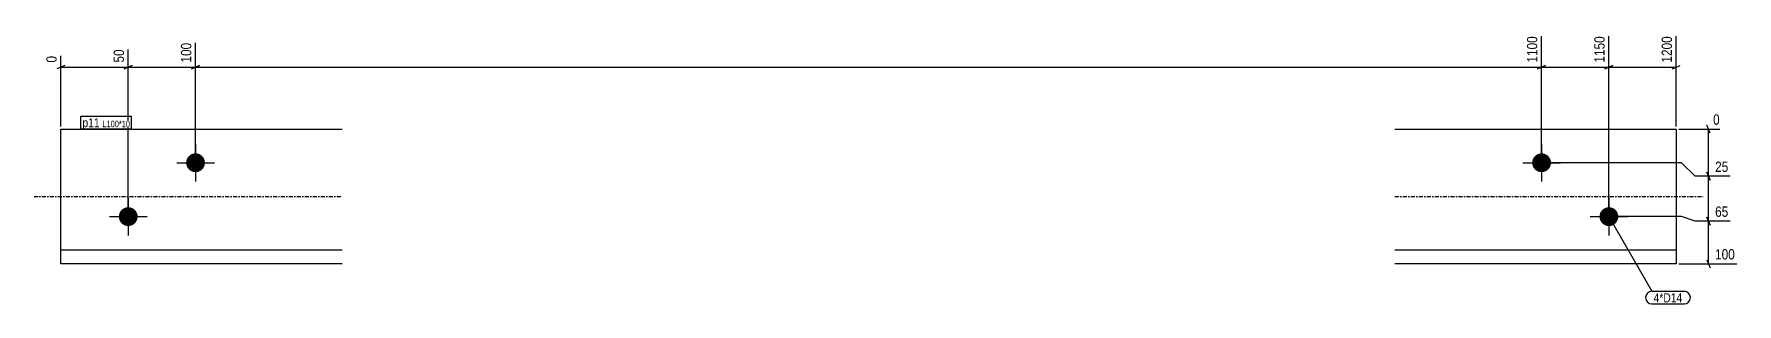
# Model space of a CAD drawing. Header units: millimetres. Extents: x 7 to 14107, y 5 to 474.
# Drawn here: x 12842 to 14107, y 5 to 205 of the extents above; entities that cross this region are included whole.
import ezdxf

# ---------------------------------------------------------------- set-up
doc = ezdxf.new("R2010")
doc.units = ezdxf.units.MM
doc.linetypes.add('DXK_LINE_DOT2', pattern=[3.9198, 1.9599, -1.9599])
doc.linetypes.add('DXK_LINE_DOT3', pattern=[5.9187, 2.979, -0.9799, 0.9799, -0.9799])
for name, color, linetype in [('MÅLSÆTNING', 7, 'Continuous'), ('STÅL', 7, 'Continuous'), ('TEKST', 7, 'Continuous')]:
    doc.layers.add(name, color=color, linetype=linetype)
doc.styles.add('Arial Narrow', font='ARIALN.TTF', dxfattribs={"height": 0.2})

msp = doc.modelspace()

# ---------------------------------------------------------------- hatches: boundary and pattern name
at = {"layer": 'STÅL', "linetype": 'Continuous'}
for points in [[(12961.5, 116.6, -1), (12961.5, 102.6, -1)], [(13961.5, 116.6, -1), (13961.5, 102.6, -1)], [(12911.5, 76.6, -1), (12911.5, 62.6, -1)], [(14011.5, 76.6, -1), (14011.5, 62.6, -1)]]:
    msp.add_hatch(color=96, dxfattribs=at).paths.add_polyline_path(points)

# ---------------------------------------------------------------- linework, layer by layer
at = {"layer": 'MÅLSÆTNING', "color": 7, "linetype": 'Continuous'}
for p, q in [((13961.5, 111.6), (13961.5, 203.5)), ((13961.5, 111.6), (13961.5, 203.5)), ((14011.5, 69.8), (14011.5, 203.5)), ((14011.5, 69.8), (14011.5, 203.5)), ((14061.5, 136.6), (14061.5, 203.5)), ((12911.5, 69.8), (12911.5, 193.8)), ((12911.5, 69.8), (12911.5, 193.8)), ((12961.5, 111.6), (12961.5, 198.6)), ((12961.5, 111.6), (12961.5, 198.6)), ((12864.5, 181.8), (12858.5, 179.4)), ((12861.5, 136.6), (12861.5, 188.9)), ((12861.5, 180.6), (12911.5, 180.6)), ((12914.5, 181.8), (12908.5, 179.4)), ((12908.5, 179.4), (12914.5, 181.8)), ((12911.5, 180.6), (12961.5, 180.6)), ((12964.5, 181.8), (12958.5, 179.4)), ((12958.5, 179.4), (12964.5, 181.8)), ((12961.5, 180.6), (13961.5, 180.6)), ((13964.5, 181.8), (13958.5, 179.4)), ((13958.5, 179.4), (13964.5, 181.8)), ((13961.5, 180.6), (14011.5, 180.6)), ((14014.5, 181.8), (14008.5, 179.4)), ((14008.5, 179.4), (14014.5, 181.8)), ((14011.5, 180.6), (14061.5, 180.6)), ((14058.5, 179.4), (14064.5, 181.8)), ((14063.5, 134.6), (14093.8, 134.6)), ((14086.7, 131.6), (14084.3, 137.6)), ((14065.5, 109.6), (13963.5, 109.6)), ((14065.5, 109.6), (13963.5, 109.6)), ((14075.5, 99.6), (14065.5, 109.6)), ((14075.5, 99.6), (14065.5, 109.6)), ((14086.7, 96.6), (14084.3, 102.6)), ((14101.6, 99.6), (14075.5, 99.6)), ((14085.5, 66.3), (14085.5, 99.6)), ((14065.5, 69.6), (14013.5, 69.6)), ((14065.5, 69.6), (14013.5, 69.6)), ((14075.5, 66.3), (14065.5, 69.6)), ((14075.5, 66.3), (14065.5, 69.6)), ((14101.6, 66.3), (14075.5, 66.3)), ((14101.6, 66.3), (14075.5, 66.3)), ((14084.3, 69.3), (14086.7, 63.3)), ((14086.7, 63.3), (14084.3, 69.3)), ((14085.5, 34.6), (14085.5, 66.3)), ((14063.5, 34.6), (14106.5, 34.6)), ((14084.3, 37.6), (14086.7, 31.6))]:
    msp.add_line(p, q, dxfattribs=at)
at = {"layer": 'STÅL', "color": 2, "linetype": 'Continuous'}
for p, q in [((12861.5, 56.6), (12861.5, 134.6)), ((12861.5, 134.6), (13070.5, 134.6)), ((13852.5, 134.6), (14061.5, 134.6)), ((14061.5, 134.6), (14061.5, 34.6)), ((12861.5, 34.6), (12861.5, 56.6)), ((13070.5, 44.6), (12861.5, 44.6)), ((14061.5, 44.6), (13852.5, 44.6)), ((13070.5, 34.6), (12861.5, 34.6)), ((14061.5, 34.6), (13852.5, 34.6))]:
    msp.add_line(p, q, dxfattribs=at)
at = {"layer": 'STÅL', "color": 7, "linetype": 'DXK_LINE_DOT2'}
msp.add_line((14061.5, 134.2), (14061.5, 130.9), dxfattribs=at)
at = {"layer": 'STÅL', "color": 96, "linetype": 'Continuous'}
for p, q in [((12961.5, 123.6), (12961.5, 95.6)), ((13961.5, 123.6), (13961.5, 95.6)), ((12947.5, 109.6), (12975.5, 109.6)), ((13947.5, 109.6), (13975.5, 109.6)), ((12911.5, 83.6), (12911.5, 55.6)), ((14011.5, 83.6), (14011.5, 55.6)), ((12897.5, 69.6), (12925.5, 69.6)), ((13997.5, 69.6), (14025.5, 69.6))]:
    msp.add_line(p, q, dxfattribs=at)
at = {"layer": 'STÅL', "color": 7, "linetype": 'DXK_LINE_DOT3'}
for p, q in [((12841.5, 84.6), (13070.5, 84.6)), ((13852.5, 84.6), (14081.5, 84.6))]:
    msp.add_line(p, q, dxfattribs=at)

# ---------------------------------------------------------------- wipeouts: each hides what was drawn before it
at = {"color": 0}
msp.add_wipeout([(14066.1, 6), (14066.1, 13), (14044.7, 13), (14044.7, 6)], dxfattribs=at).dxf.layer = 'TEKST'

# ---------------------------------------------------------------- next in the draw order: wipeouts: each hides what was drawn before it
at = {"color": 0, "linetype": 'Continuous'}
for points in [[(13959.9, 205.1), (13948.7, 205.1), (13948.7, 182.4), (13959.9, 182.4)], [(14009.9, 205.1), (13998.7, 205.1), (13998.7, 182.4), (14009.9, 182.4)], [(14059.9, 205.1), (14048.7, 205.1), (14048.7, 182.4), (14059.9, 182.4)], [(12859.9, 190.5), (12848.7, 190.5), (12848.7, 182.4), (12859.9, 182.4)], [(12909.9, 195.4), (12898.7, 195.4), (12898.7, 182.4), (12909.9, 182.4)], [(12959.9, 200.2), (12948.7, 200.2), (12948.7, 182.4), (12959.9, 182.4)], [(14101.7, 101.2), (14101.7, 112.4), (14088.8, 112.4), (14088.8, 101.2)], [(14101.7, 67.9), (14101.7, 79.1), (14088.8, 79.1), (14088.8, 67.9)], [(14106.6, 36.2), (14106.6, 47.4), (14088.8, 47.4), (14088.8, 36.2)]]:
    msp.add_wipeout(points, dxfattribs=at).dxf.layer = 'MÅLSÆTNING'
at = {"color": 0}
for points in [[(12890.3, 136), (12890.3, 143), (12877.5, 143), (12877.5, 136)], [(14066.1, 6), (14066.1, 13), (14044.7, 13), (14044.7, 6)]]:
    msp.add_wipeout(points, dxfattribs=at).dxf.layer = 'TEKST'

# ---------------------------------------------------------------- next in the draw order: linework, layer by layer
at = {"layer": 'MÅLSÆTNING', "color": 7, "linetype": 'Continuous'}
for p, q in [((14085.5, 99.6), (14085.5, 134.6)), ((14084.3, 102.6), (14086.7, 96.6)), ((14101.6, 99.6), (14075.5, 99.6))]:
    msp.add_line(p, q, dxfattribs=at)
at = {"layer": 'TEKST', "color": 7, "linetype": 'Continuous'}
for p, q in [((14011.5, 69.6), (14043.5, 14.2)), ((14043.5, 14.2), (14067.3, 14.2)), ((14043.5, 4.8), (14067.3, 4.8))]:
    msp.add_line(p, q, dxfattribs=at)
for centre, start, end in [((14043.5, 9.5), 90, 270), ((14067.3, 9.5), 270, 90)]:
    msp.add_arc(centre, 4.7, start, end, dxfattribs=at)

# ---------------------------------------------------------------- next in the draw order: texts
at = {"layer": 'MÅLSÆTNING', "color": 3, "linetype": 'Continuous', "style": 'Arial Narrow'}
for s, p in [('1100', (13958.3, 184)), ('1150', (14008.3, 184)), ('1200', (14058.3, 184)), ('50', (12908.3, 184)), ('100', (12958.3, 184)), ('0', (12858.3, 184))]:
    msp.add_text(s, height=7.64, rotation=90.0002, dxfattribs=at).set_placement(p)
for s, p in [('25', (14090.4, 102.8)), ('65', (14090.4, 69.5)), ('100', (14090.4, 37.8))]:
    msp.add_text(s, height=7.64, dxfattribs=at).set_placement(p)
at = {"layer": 'TEKST', "color": 3, "style": 'Arial Narrow'}
msp.add_text('4*D14', height=6.68, dxfattribs=at).set_placement((14044.7, 6))

# ---------------------------------------------------------------- next in the draw order: wipeouts: each hides what was drawn before it
at = {"color": 0}
msp.add_wipeout([(12890.3, 136), (12890.3, 143), (12877.5, 143), (12877.5, 136)], dxfattribs=at).dxf.layer = 'TEKST'

# ---------------------------------------------------------------- next in the draw order: linework, layer by layer
at = {"layer": 'TEKST', "color": 7, "linetype": 'Continuous'}
msp.add_line((12876.3, 134.8), (12876.3, 144.2), dxfattribs=at)

# ---------------------------------------------------------------- next in the draw order: wipeouts: each hides what was drawn before it
at = {"color": 0, "linetype": 'Continuous'}
msp.add_wipeout([(14095.4, 136.2), (14095.4, 147.4), (14087.3, 147.4), (14087.3, 136.2)], dxfattribs=at).dxf.layer = 'MÅLSÆTNING'
at = {"color": 0}
msp.add_wipeout([(12912.8, 136), (12912.8, 141), (12892.4, 141), (12892.4, 136)], dxfattribs=at).dxf.layer = 'TEKST'

# ---------------------------------------------------------------- next in the draw order: texts
at = {"layer": 'MÅLSÆTNING', "color": 3, "linetype": 'Continuous', "style": 'Arial Narrow'}
msp.add_text('0', height=7.64, dxfattribs=at).set_placement((14088.9, 137.8))

# ---------------------------------------------------------------- next in the draw order: wipeouts: each hides what was drawn before it
at = {"color": 0}
msp.add_wipeout([(12912.8, 136), (12912.8, 141), (12892.4, 141), (12892.4, 136)], dxfattribs=at).dxf.layer = 'TEKST'

# ---------------------------------------------------------------- next in the draw order: linework, layer by layer
at = {"layer": 'TEKST', "color": 7, "linetype": 'Continuous'}
for p, q in [((12876.3, 144.2), (12914, 144.2)), ((12914, 134.8), (12914, 144.2)), ((12876.3, 134.8), (12914, 134.8))]:
    msp.add_line(p, q, dxfattribs=at)

# ---------------------------------------------------------------- next in the draw order: texts
at = {"layer": 'TEKST', "color": 3, "style": 'Arial Narrow'}
for s, height, p in [('p11', 6.68, (12877.5, 136)), ('L100*10', 4.77, (12892.4, 136))]:
    msp.add_text(s, height=height, dxfattribs=at).set_placement(p)

doc.saveas('drawing.dxf')
